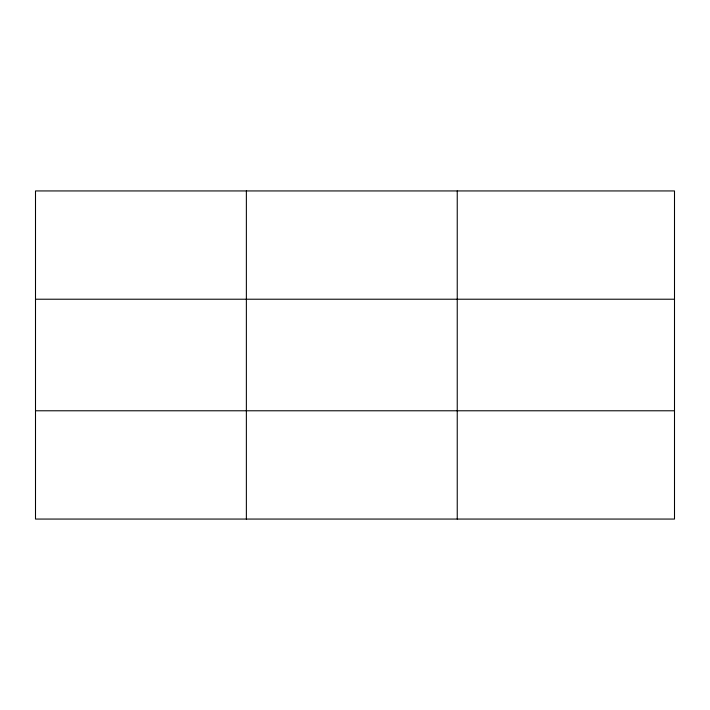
<?xml version="1.0" encoding="UTF-8"?>
<svg xmlns="http://www.w3.org/2000/svg" width="710" height="710" viewBox="0 0 710 710"><rect width="100%" height="100%" fill="white"/><g stroke="black" fill="none" stroke-linecap="round" stroke-linejoin="round"><path stroke-width="1.06" d="M246.37 190.937L246.37 519.063M457.24 190.937L457.24 519.063M35.5 299.221L674.5 299.221M35.5 410.779L674.5 410.779M674.5 482.969L674.5 519.063L35.5 519.063L35.5 190.937L674.5 190.937L674.5 482.969"/></g></svg>
